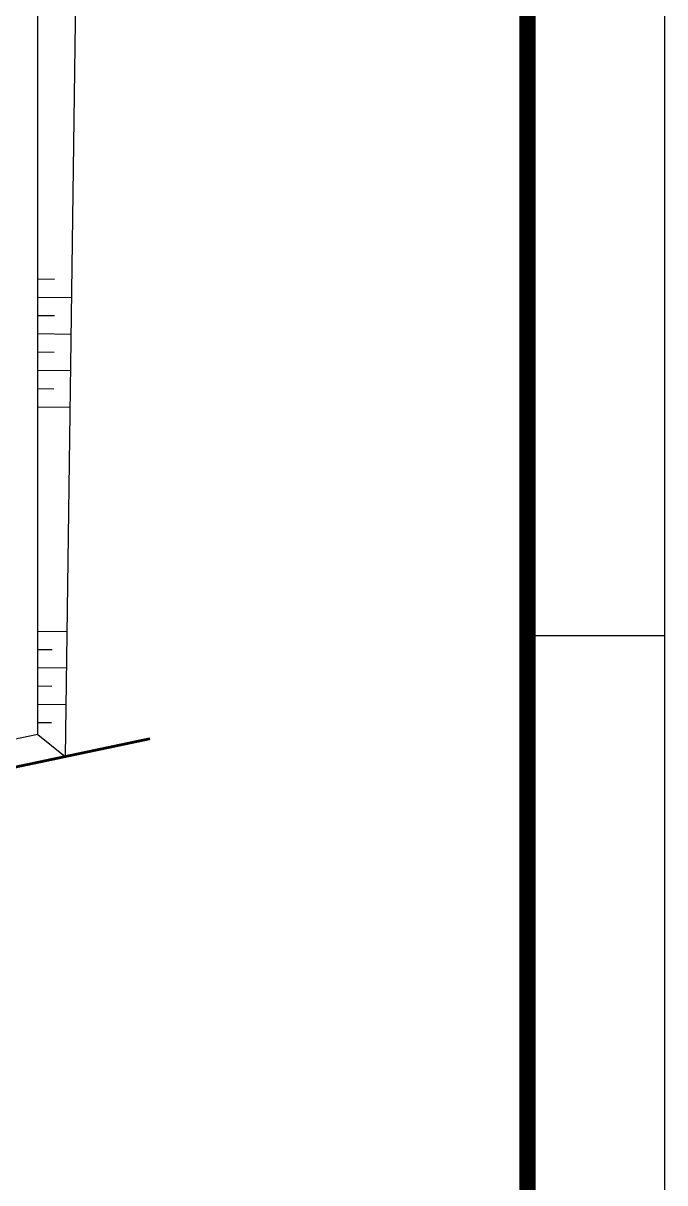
# Model space of a CAD drawing. Extents: x 278807 to 397707, y 326263 to 410363.
# Drawn here: x 394189 to 397707, y 343641 to 349997 of the extents above; entities that cross this region are included whole.
import ezdxf

# ---------------------------------------------------------------- set-up
doc = ezdxf.new("R2010")
doc.units = 0
doc.header["$LTSCALE"] = 400
doc.header["$MEASUREMENT"] = 0
doc.linetypes.add('PHANTOM', pattern=[2.5, 1.25, -0.25, 0.25, -0.25, 0.25, -0.25])
doc.layers.get('0').update_dxf_attribs({"linetype": 'CONTINUOUS'})
doc.layers.add('WORK', color=7, linetype='CONTINUOUS')

msp = doc.modelspace()

# ---------------------------------------------------------------- linework, layer by layer
msp.add_line((394495.714, 351593.847), (394418.637, 345977.052))
at = {"color": 255}
for p, q in [((394268.487, 346098.844), (394268.487, 351443.697)), ((394268.487, 348595.807), (394361.512, 348594.531)), ((394267.113, 348495.717), (394453.164, 348493.164)), ((394268.487, 348395.588), (394360.139, 348394.331)), ((394268.487, 348295.479), (394450.417, 348292.982)), ((394268.487, 348195.37), (394358.765, 348194.131)), ((394268.487, 348095.26), (394447.67, 348092.801)), ((394268.487, 347995.151), (394357.392, 347993.931)), ((394268.487, 347895.041), (394444.923, 347892.62)), ((394268.487, 346665.187), (394428.05, 346662.998)), ((394267.113, 346565.097), (394347.581, 346563.993)), ((394268.487, 346464.969), (394425.303, 346462.817)), ((394268.487, 346364.859), (394346.208, 346363.793)), ((394268.487, 346264.75), (394422.556, 346262.635)), ((394265.74, 346164.678), (394343.461, 346163.611)), ((394268.487, 346098.844), (391340.562, 345481.465)), ((394268.487, 346098.844), (394418.637, 345977.052))]:
    msp.add_line(p, q, dxfattribs=at)
at = {"color": 7}
msp.add_line((397706.525, 346639.64), (396953.994, 346639.64), dxfattribs=at)
at = {"color": 7, "const_width": 90.304}
msp.add_lwpolyline([(396953.994, 327015.105), (396953.994, 409419.558), (281816.652, 409419.558)], dxfattribs=at)
at = {"linetype": 'PHANTOM', "const_width": 15.015}
msp.add_lwpolyline([(394884.049, 346075.189), (391440.662, 345349.12)], dxfattribs=at)
at = {"layer": 'WORK'}
msp.add_lwpolyline([(278806.525, 326262.574), (397706.525, 326262.574), (397706.525, 410362.574), (278806.525, 410362.574)], close=True, dxfattribs=at)

doc.saveas('drawing.dxf')
